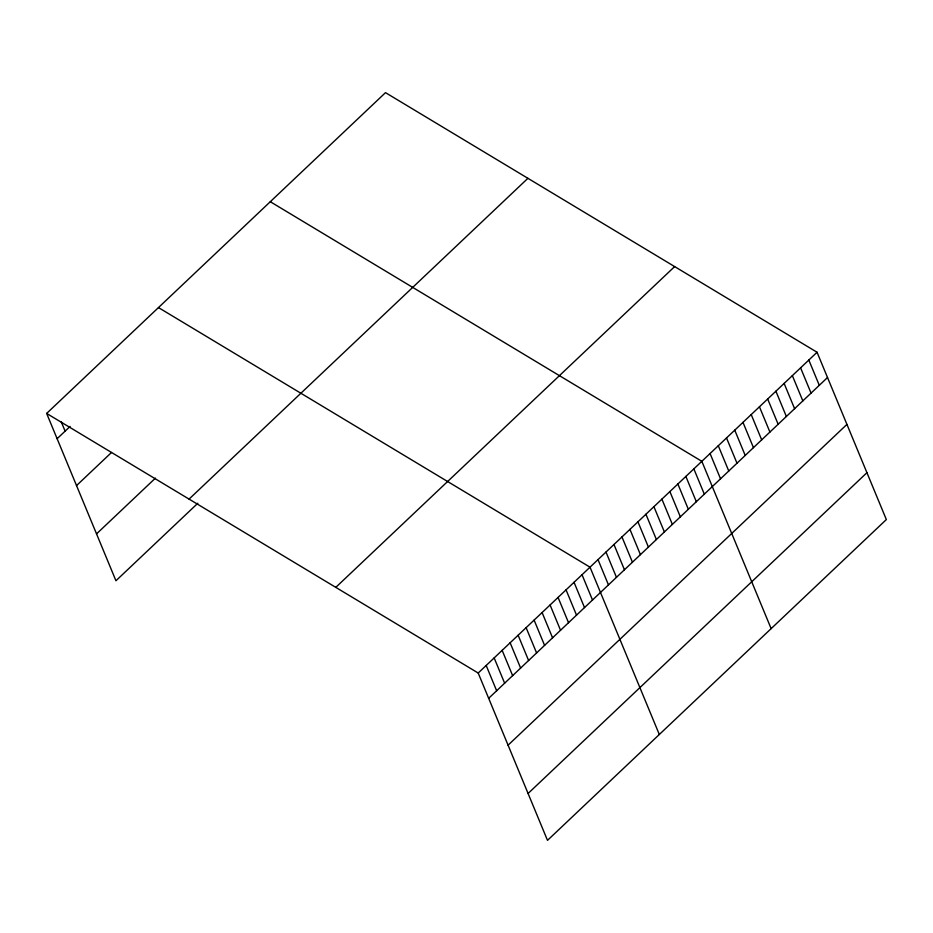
<?xml version="1.0" encoding="UTF-8"?>
<svg xmlns="http://www.w3.org/2000/svg" width="933" height="933" viewBox="0 0 933 933"><rect width="100%" height="100%" fill="white"/><g stroke="black" fill="none" stroke-linecap="round" stroke-linejoin="round"><path stroke-width="1.4" d="M46.65 413.436L385.504 92.647L817.051 352.254L886.35 519.564L547.496 840.353L478.197 673.031L46.65 413.436L115.949 580.746L197.819 503.249M57.123 438.708L70.103 426.428M76.529 485.58L111.482 452.505M96.542 533.874L155.449 478.116M189.061 499.108L527.915 178.32M335.787 587.37L674.641 266.581M478.197 673.031L817.051 352.254M488.659 698.316L827.513 377.527M508.077 745.187L846.931 424.398M528.078 793.482L866.932 472.693M270.29 201.715L701.838 461.322L771.136 628.632M158.47 307.575L590.018 567.182L659.316 734.493M808.818 360.045L819.291 385.317M800.584 367.835L811.057 393.108M792.362 375.626L802.835 400.898M784.128 383.416L794.601 408.689M775.906 391.207L786.367 416.48M767.672 398.997L778.145 424.27M759.439 406.788L769.912 432.061M751.217 414.579L761.678 439.851M742.983 422.369L753.456 447.642M734.749 430.16L745.222 455.432M726.527 437.95L737 463.223M718.293 445.741L728.766 471.013M710.071 453.531L720.533 478.804M693.849 468.879L704.322 494.163M685.86 476.436L696.333 501.721M677.871 484.005L688.344 509.278M669.882 491.563L680.355 516.847M661.905 499.132L672.366 524.404M653.916 506.689L664.389 531.962M645.928 514.246L656.4 539.531M637.939 521.815L648.412 547.088M629.95 529.373L640.423 554.645M621.961 536.93L632.434 562.214M613.972 544.499L624.445 569.771M605.995 552.056L616.456 577.329M598.006 559.613L608.468 584.898M582.029 574.74L592.502 600.012M574.04 582.297L584.513 607.581M566.051 589.866L576.524 615.139M558.062 597.423L568.535 622.696M550.085 604.981L560.546 630.265M542.096 612.549L552.558 637.822M534.108 620.107L544.58 645.379M526.119 627.664L536.592 652.948M518.13 635.233L528.603 660.506M510.141 642.79L520.614 668.063M502.152 650.348L512.625 675.632M494.163 657.917L504.636 683.189M486.186 665.474L496.648 690.747M61.251 421.844L65.112 431.151"/></g></svg>
